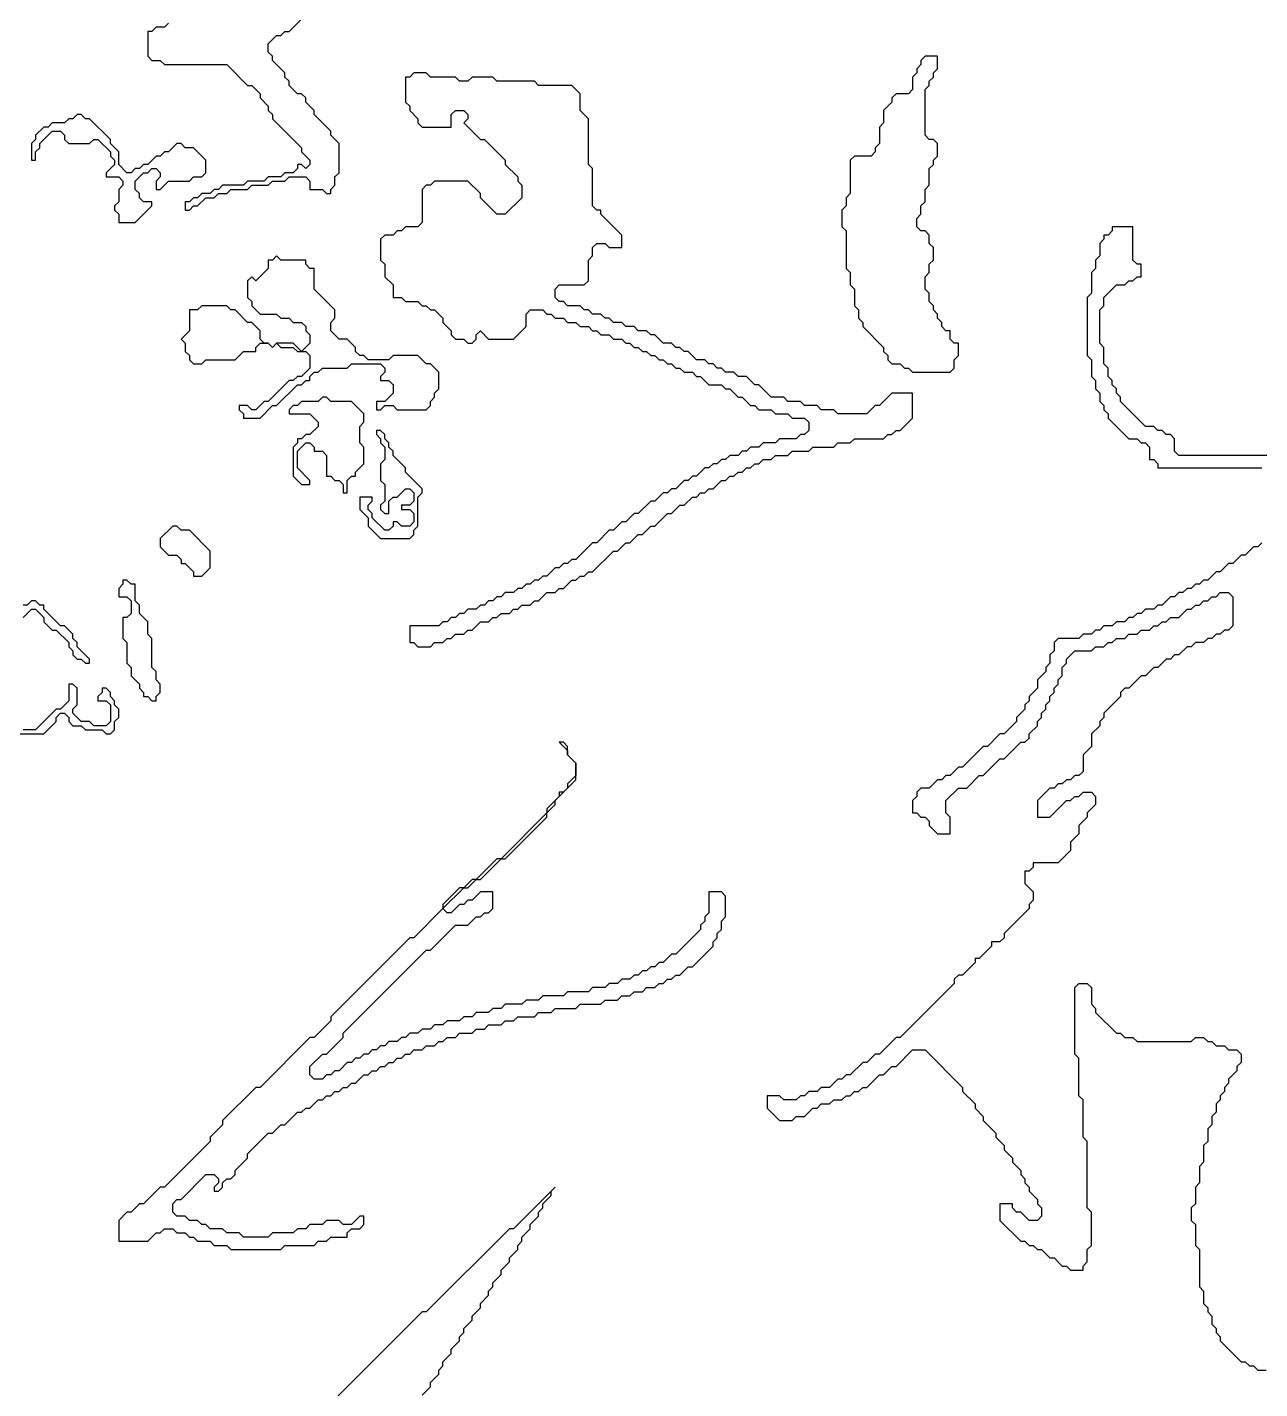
# Model space of a CAD drawing. Header units: metres. Extents: x 0 to 100, y 0 to 128.
# Drawn here: x 74.4 to 81.81, y 12.76 to 20.95 of the extents above; entities that cross this region are included whole.
import ezdxf

# ---------------------------------------------------------------- set-up
doc = ezdxf.new("R2010")
doc.units = ezdxf.units.M

msp = doc.modelspace()

# ---------------------------------------------------------------- linework, layer by layer
for points in [[(75.25, 20.975), (75.225, 20.95), (75.175, 20.95), (75.15, 20.925), (75.125, 20.925), (75.125, 20.775), (75.15, 20.75), (75.2, 20.75), (75.225, 20.725), (75.6, 20.725), (75.725, 20.6), (75.75, 20.6), (75.8, 20.55), (75.8, 20.525), (75.85, 20.475), (75.85, 20.45), (75.875, 20.425), (75.875, 20.4), (76.05, 20.225), (76.05, 20.2), (76.1, 20.15), (76.1, 20.125), (76.075, 20.1), (76.05, 20.125), (76.025, 20.125), (76.025, 20.1), (76, 20.075), (75.95, 20.075), (75.925, 20.05), (75.85, 20.05), (75.825, 20.025), (75.725, 20.025), (75.7, 20), (75.575, 20), (75.55, 19.975), (75.525, 19.975), (75.5, 19.95), (75.45, 19.95), (75.425, 19.925), (75.4, 19.925), (75.375, 19.9), (75.35, 19.9), (75.35, 19.85), (75.375, 19.85), (75.4, 19.875), (75.425, 19.875), (75.475, 19.925), (75.525, 19.925), (75.55, 19.95), (75.6, 19.95), (75.625, 19.975), (75.725, 19.975), (75.75, 20), (75.85, 20), (75.875, 20.025), (75.95, 20.025), (75.975, 20.05), (76.075, 20.05), (76.1, 20.025), (76.1, 19.975), (76.175, 19.975), (76.2, 19.95), (76.225, 19.95), (76.225, 19.975), (76.25, 20), (76.25, 20.05), (76.275, 20.075), (76.275, 20.25), (76.225, 20.3), (76.225, 20.325), (76.125, 20.425), (76.125, 20.45), (76.075, 20.5), (76.075, 20.525), (76.05, 20.55), (76.025, 20.55), (75.975, 20.6), (75.975, 20.625), (75.95, 20.65), (75.95, 20.675), (75.875, 20.75), (75.875, 20.775), (75.85, 20.8), (75.85, 20.85), (75.9, 20.9), (75.925, 20.9), (75.95, 20.925), (75.975, 20.925), (76.075, 21.025)], [(81.9, 18.375), (81.325, 18.375), (81.3, 18.4), (81.3, 18.475), (81.275, 18.5), (81.25, 18.5), (81.225, 18.525), (81.2, 18.525), (81.175, 18.55), (81.125, 18.55), (80.975, 18.7), (80.975, 18.725), (80.95, 18.75), (80.95, 18.775), (80.925, 18.8), (80.925, 18.825), (80.9, 18.85), (80.9, 18.9), (80.875, 18.925), (80.875, 19.025), (80.85, 19.05), (80.85, 19.25), (80.875, 19.275), (80.875, 19.325), (80.95, 19.4), (81, 19.4), (81.025, 19.425), (81.05, 19.425), (81.075, 19.45), (81.1, 19.45), (81.1, 19.525), (81.075, 19.525), (81.05, 19.55), (81.05, 19.75), (80.925, 19.75), (80.925, 19.725), (80.9, 19.7), (80.875, 19.7), (80.875, 19.675), (80.85, 19.65), (80.85, 19.575), (80.825, 19.55), (80.825, 19.5), (80.8, 19.475), (80.8, 19.35), (80.775, 19.325), (80.775, 18.975), (80.8, 18.95), (80.8, 18.85), (80.825, 18.825), (80.825, 18.775), (80.85, 18.75), (80.85, 18.7), (80.875, 18.675), (80.875, 18.65), (80.9, 18.625), (80.9, 18.6), (81.025, 18.475), (81.075, 18.475), (81.1, 18.45), (81.125, 18.45), (81.15, 18.425), (81.15, 18.35), (81.175, 18.35), (81.2, 18.325), (81.2, 18.3), (81.825, 18.3)], [(81.825, 17.85), (81.8, 17.825), (81.775, 17.825), (81.725, 17.775), (81.7, 17.775), (81.65, 17.725), (81.625, 17.725), (81.575, 17.675), (81.55, 17.675), (81.5, 17.625), (81.475, 17.625), (81.45, 17.6), (81.425, 17.6), (81.4, 17.575), (81.375, 17.575), (81.35, 17.55), (81.325, 17.55), (81.3, 17.525), (81.275, 17.525), (81.225, 17.475), (81.2, 17.475), (81.175, 17.45), (81.125, 17.45), (81.1, 17.425), (81.075, 17.425), (81.05, 17.4), (81.025, 17.4), (81, 17.375), (80.95, 17.375), (80.925, 17.35), (80.875, 17.35), (80.85, 17.325), (80.825, 17.325), (80.8, 17.3), (80.75, 17.3), (80.725, 17.275), (80.6, 17.275), (80.575, 17.25), (80.575, 17.2), (80.55, 17.175), (80.55, 17.125), (80.525, 17.1), (80.525, 17.075), (80.475, 17.025), (80.475, 16.975), (80.425, 16.925), (80.425, 16.9), (80.4, 16.875), (80.4, 16.85), (80.35, 16.8), (80.35, 16.775), (80.275, 16.7), (80.25, 16.7), (80.175, 16.625), (80.15, 16.625), (80.025, 16.5), (80, 16.5), (79.95, 16.45), (79.925, 16.45), (79.9, 16.425), (79.875, 16.425), (79.825, 16.375), (79.775, 16.375), (79.75, 16.35), (79.75, 16.325), (79.725, 16.3), (79.725, 16.225), (79.75, 16.225), (79.775, 16.2), (79.8, 16.2), (79.825, 16.175), (79.825, 16.15), (79.875, 16.1), (79.95, 16.1), (79.95, 16.2), (79.925, 16.225), (79.925, 16.3), (80, 16.375), (80.05, 16.375), (80.125, 16.45), (80.15, 16.45), (80.25, 16.55), (80.275, 16.55), (80.375, 16.65), (80.4, 16.65), (80.425, 16.675), (80.425, 16.7), (80.475, 16.75), (80.475, 16.775), (80.5, 16.8), (80.5, 16.825), (80.525, 16.85), (80.525, 16.875), (80.55, 16.9), (80.55, 16.925), (80.575, 16.95), (80.575, 16.975), (80.6, 17), (80.6, 17.025), (80.625, 17.05), (80.625, 17.1), (80.65, 17.125), (80.65, 17.15), (80.7, 17.2), (80.8, 17.2), (80.825, 17.225), (80.875, 17.225), (80.9, 17.25), (80.925, 17.25), (80.95, 17.275), (81, 17.275), (81.025, 17.3), (81.075, 17.3), (81.1, 17.325), (81.15, 17.325), (81.175, 17.35), (81.2, 17.35), (81.225, 17.375), (81.25, 17.375), (81.275, 17.4), (81.325, 17.4), (81.375, 17.45), (81.4, 17.45), (81.425, 17.475), (81.45, 17.475), (81.475, 17.5), (81.5, 17.5), (81.525, 17.525), (81.55, 17.525), (81.575, 17.55), (81.625, 17.55), (81.65, 17.525), (81.65, 17.35), (81.625, 17.325), (81.6, 17.325), (81.575, 17.3), (81.55, 17.3), (81.525, 17.275), (81.5, 17.275), (81.475, 17.25), (81.425, 17.25), (81.4, 17.225), (81.375, 17.225), (81.325, 17.175), (81.3, 17.175), (81.275, 17.15), (81.25, 17.15), (81.2, 17.1), (81.175, 17.1), (81.125, 17.05), (81.1, 17.05), (81.025, 16.975), (81, 16.975), (80.975, 16.95), (80.975, 16.925), (80.875, 16.825), (80.875, 16.8), (80.85, 16.775), (80.85, 16.75), (80.8, 16.7), (80.8, 16.625), (80.75, 16.575), (80.75, 16.475), (80.725, 16.45), (80.7, 16.45), (80.675, 16.425), (80.65, 16.425), (80.625, 16.4), (80.6, 16.4), (80.575, 16.375), (80.55, 16.375), (80.475, 16.3), (80.475, 16.2), (80.55, 16.2), (80.65, 16.3), (80.675, 16.3), (80.7, 16.325), (80.725, 16.325), (80.75, 16.35), (80.8, 16.35), (80.825, 16.325), (80.825, 16.275), (80.775, 16.225), (80.775, 16.2), (80.725, 16.15), (80.725, 16.1), (80.675, 16.05), (80.675, 16), (80.6, 15.925), (80.45, 15.925), (80.45, 15.9), (80.425, 15.875), (80.4, 15.875), (80.4, 15.8), (80.45, 15.75), (80.45, 15.7), (80.425, 15.675), (80.425, 15.65), (80.275, 15.5), (80.275, 15.475), (80.25, 15.45), (80.2, 15.45), (80.2, 15.425), (80.125, 15.35), (80.1, 15.35), (80.1, 15.325), (80.025, 15.25), (80, 15.25), (79.975, 15.225), (79.975, 15.2), (79.65, 14.875), (79.625, 14.875), (79.525, 14.775), (79.5, 14.775), (79.45, 14.725), (79.425, 14.725), (79.35, 14.65), (79.325, 14.65), (79.3, 14.625), (79.275, 14.625), (79.225, 14.575), (79.175, 14.575), (79.15, 14.55), (79.1, 14.55), (79.075, 14.525), (79.05, 14.525), (79.025, 14.5), (78.95, 14.5), (78.925, 14.525), (78.85, 14.525), (78.85, 14.45), (78.925, 14.375), (79, 14.375), (79.025, 14.4), (79.075, 14.4), (79.125, 14.45), (79.15, 14.45), (79.175, 14.475), (79.225, 14.475), (79.25, 14.5), (79.3, 14.5), (79.325, 14.525), (79.35, 14.525), (79.375, 14.55), (79.4, 14.55), (79.425, 14.575), (79.45, 14.575), (79.525, 14.65), (79.55, 14.65), (79.6, 14.7), (79.625, 14.7), (79.725, 14.8), (79.8, 14.8), (80.025, 14.575), (80.025, 14.55), (80.1, 14.475), (80.1, 14.45), (80.15, 14.4), (80.15, 14.375), (80.225, 14.3), (80.225, 14.275), (80.275, 14.225), (80.275, 14.2), (80.325, 14.15), (80.325, 14.125), (80.375, 14.075), (80.375, 14.05), (80.4, 14.025), (80.4, 14), (80.425, 13.975), (80.425, 13.95), (80.475, 13.9), (80.475, 13.875), (80.5, 13.85), (80.5, 13.8), (80.475, 13.775), (80.425, 13.775), (80.375, 13.825), (80.35, 13.825), (80.325, 13.85), (80.325, 13.875), (80.25, 13.875), (80.25, 13.775), (80.375, 13.65), (80.4, 13.65), (80.425, 13.625), (80.45, 13.625), (80.475, 13.6), (80.5, 13.6), (80.55, 13.55), (80.575, 13.55), (80.625, 13.5), (80.65, 13.5), (80.675, 13.475), (80.75, 13.475), (80.75, 13.5), (80.775, 13.525), (80.775, 13.6), (80.8, 13.625), (80.8, 13.825), (80.775, 13.85), (80.775, 14.25), (80.75, 14.275), (80.75, 14.5), (80.725, 14.525), (80.725, 14.75), (80.7, 14.775), (80.7, 15.175), (80.725, 15.2), (80.775, 15.2), (80.8, 15.175), (80.8, 15.075), (80.825, 15.05), (80.825, 15.025), (80.95, 14.9), (80.975, 14.9), (81, 14.875), (81.05, 14.875), (81.075, 14.85), (81.4, 14.85), (81.425, 14.875), (81.475, 14.875), (81.5, 14.85), (81.525, 14.85), (81.55, 14.825), (81.6, 14.825), (81.625, 14.8), (81.675, 14.8), (81.7, 14.775), (81.7, 14.725), (81.675, 14.7), (81.675, 14.675), (81.625, 14.625), (81.625, 14.6), (81.6, 14.575), (81.6, 14.55), (81.575, 14.525), (81.575, 14.5), (81.55, 14.475), (81.55, 14.425), (81.525, 14.4), (81.525, 14.35), (81.5, 14.325), (81.5, 14.25), (81.475, 14.225), (81.475, 14.125), (81.45, 14.1), (81.45, 14), (81.425, 13.975), (81.425, 13.875), (81.4, 13.85), (81.4, 13.775), (81.425, 13.75), (81.425, 13.625), (81.45, 13.6), (81.45, 13.375), (81.475, 13.35), (81.475, 13.275), (81.5, 13.25), (81.5, 13.225), (81.525, 13.2), (81.525, 13.15), (81.55, 13.125), (81.55, 13.1), (81.575, 13.075), (81.575, 13.05), (81.7, 12.925), (81.725, 12.925), (81.75, 12.9), (81.775, 12.9), (81.8, 12.875), (81.85, 12.875)], [(74.375, 17.4), (74.425, 17.45), (74.45, 17.45), (74.5, 17.4), (74.5, 17.375), (74.55, 17.325), (74.575, 17.325), (74.65, 17.25), (74.65, 17.225), (74.675, 17.2), (74.675, 17.175), (74.7, 17.15), (74.725, 17.15), (74.75, 17.125), (74.775, 17.125), (74.775, 17.15), (74.7, 17.225), (74.7, 17.25), (74.675, 17.275), (74.675, 17.3), (74.625, 17.35), (74.6, 17.35), (74.5, 17.45), (74.5, 17.475), (74.475, 17.475), (74.45, 17.5), (74.425, 17.5), (74.4, 17.475), (74.375, 17.475)], [(74.35, 16.7), (74.5, 16.7), (74.575, 16.775), (74.575, 16.8), (74.6, 16.825), (74.625, 16.825), (74.65, 16.8), (74.65, 16.775), (74.675, 16.75), (74.725, 16.75), (74.75, 16.725), (74.85, 16.725), (74.875, 16.7), (74.9, 16.7), (74.925, 16.725), (74.925, 16.775), (74.95, 16.8), (74.95, 16.85), (74.925, 16.875), (74.925, 16.9), (74.9, 16.925), (74.9, 16.95), (74.875, 16.975), (74.85, 16.975), (74.85, 16.95), (74.825, 16.925), (74.825, 16.9), (74.875, 16.9), (74.9, 16.875), (74.9, 16.775), (74.875, 16.75), (74.8, 16.75), (74.775, 16.775), (74.725, 16.775), (74.675, 16.825), (74.675, 16.85), (74.7, 16.875), (74.7, 16.975), (74.675, 17), (74.65, 17), (74.65, 16.9), (74.6, 16.85), (74.575, 16.85), (74.45, 16.725), (74.375, 16.725)], [(76.775, 12.725), (76.825, 12.775), (76.825, 12.8), (76.875, 12.85), (76.875, 12.875), (76.9, 12.9), (76.9, 12.925), (76.95, 12.975), (76.95, 13), (77, 13.05), (77, 13.075), (77.025, 13.1), (77.025, 13.125), (77.075, 13.175), (77.075, 13.2), (77.125, 13.25), (77.125, 13.275), (77.175, 13.325), (77.175, 13.35), (77.2, 13.375), (77.2, 13.4), (77.25, 13.45), (77.25, 13.475), (77.3, 13.525), (77.3, 13.55), (77.35, 13.6), (77.35, 13.625), (77.375, 13.65), (77.375, 13.675), (77.425, 13.725), (77.425, 13.75), (77.475, 13.8), (77.475, 13.825), (77.5, 13.85), (77.5, 13.875), (77.55, 13.925), (77.55, 13.95), (77.575, 13.975), (77.325, 13.725), (77.3, 13.725), (76.8, 13.225), (76.775, 13.225), (76.25, 12.7)]]:
    msp.add_lwpolyline(points)
for points in [[(79.8, 20.775), (79.775, 20.75), (79.775, 20.725), (79.75, 20.7), (79.75, 20.675), (79.725, 20.65), (79.725, 20.575), (79.7, 20.55), (79.625, 20.55), (79.6, 20.525), (79.6, 20.5), (79.55, 20.45), (79.55, 20.375), (79.525, 20.35), (79.525, 20.25), (79.5, 20.225), (79.5, 20.2), (79.475, 20.175), (79.375, 20.175), (79.35, 20.15), (79.35, 19.95), (79.325, 19.925), (79.325, 19.875), (79.3, 19.85), (79.3, 19.75), (79.325, 19.725), (79.325, 19.5), (79.35, 19.475), (79.35, 19.4), (79.375, 19.375), (79.375, 19.275), (79.4, 19.25), (79.4, 19.2), (79.425, 19.175), (79.425, 19.15), (79.55, 19.025), (79.55, 19), (79.575, 18.975), (79.575, 18.95), (79.6, 18.925), (79.65, 18.925), (79.675, 18.9), (79.7, 18.9), (79.725, 18.875), (79.95, 18.875), (79.975, 18.9), (79.975, 18.95), (80, 18.975), (80, 19.05), (79.975, 19.05), (79.95, 19.075), (79.95, 19.125), (79.925, 19.125), (79.9, 19.15), (79.9, 19.175), (79.875, 19.2), (79.875, 19.225), (79.85, 19.25), (79.85, 19.275), (79.825, 19.3), (79.825, 19.35), (79.8, 19.375), (79.8, 19.45), (79.825, 19.475), (79.825, 19.525), (79.85, 19.55), (79.85, 19.625), (79.825, 19.65), (79.825, 19.7), (79.8, 19.725), (79.775, 19.725), (79.75, 19.75), (79.75, 19.8), (79.775, 19.825), (79.775, 19.875), (79.8, 19.9), (79.8, 19.975), (79.825, 20), (79.825, 20.1), (79.85, 20.125), (79.85, 20.15), (79.875, 20.175), (79.875, 20.25), (79.85, 20.275), (79.825, 20.275), (79.8, 20.3), (79.8, 20.575), (79.825, 20.6), (79.825, 20.625), (79.85, 20.65), (79.85, 20.675), (79.875, 20.7), (79.875, 20.775)], [(76.725, 20.675), (76.7, 20.65), (76.675, 20.65), (76.675, 20.5), (76.7, 20.475), (76.7, 20.45), (76.75, 20.4), (76.75, 20.375), (76.775, 20.35), (76.95, 20.35), (76.95, 20.425), (76.975, 20.45), (77.025, 20.45), (77.05, 20.425), (77.05, 20.4), (77.025, 20.375), (77.125, 20.275), (77.15, 20.275), (77.275, 20.15), (77.275, 20.125), (77.35, 20.05), (77.35, 20.025), (77.375, 20), (77.375, 19.925), (77.275, 19.825), (77.225, 19.825), (77.125, 19.925), (77.125, 19.95), (77.05, 20.025), (76.85, 20.025), (76.825, 20), (76.8, 20), (76.775, 19.975), (76.775, 19.775), (76.75, 19.75), (76.675, 19.75), (76.65, 19.725), (76.625, 19.725), (76.6, 19.7), (76.55, 19.7), (76.525, 19.675), (76.525, 19.55), (76.55, 19.525), (76.55, 19.45), (76.6, 19.4), (76.6, 19.325), (76.65, 19.325), (76.675, 19.3), (76.75, 19.3), (76.775, 19.275), (76.8, 19.275), (76.825, 19.25), (76.85, 19.25), (76.9, 19.2), (76.9, 19.175), (76.95, 19.125), (76.95, 19.1), (76.975, 19.075), (77.025, 19.075), (77.05, 19.05), (77.075, 19.05), (77.1, 19.075), (77.1, 19.1), (77.125, 19.125), (77.175, 19.075), (77.325, 19.075), (77.4, 19.15), (77.4, 19.225), (77.425, 19.25), (77.5, 19.25), (77.525, 19.225), (77.55, 19.225), (77.575, 19.2), (77.625, 19.2), (77.65, 19.175), (77.7, 19.175), (77.725, 19.15), (77.775, 19.15), (77.8, 19.125), (77.825, 19.125), (77.85, 19.1), (77.9, 19.1), (77.925, 19.075), (77.975, 19.075), (78, 19.05), (78.025, 19.05), (78.05, 19.025), (78.075, 19.025), (78.1, 19), (78.125, 19), (78.15, 18.975), (78.175, 18.975), (78.2, 18.95), (78.225, 18.95), (78.25, 18.925), (78.275, 18.925), (78.3, 18.9), (78.325, 18.9), (78.35, 18.875), (78.4, 18.875), (78.425, 18.85), (78.45, 18.85), (78.5, 18.8), (78.575, 18.8), (78.6, 18.775), (78.625, 18.775), (78.675, 18.725), (78.7, 18.725), (78.75, 18.675), (78.775, 18.675), (78.8, 18.65), (78.875, 18.65), (78.9, 18.625), (78.975, 18.625), (79, 18.6), (79.075, 18.6), (79.1, 18.575), (79.1, 18.525), (79.075, 18.5), (79.05, 18.5), (79.025, 18.475), (78.925, 18.475), (78.9, 18.45), (78.825, 18.45), (78.8, 18.425), (78.75, 18.425), (78.725, 18.4), (78.7, 18.4), (78.675, 18.375), (78.625, 18.375), (78.6, 18.35), (78.575, 18.35), (78.55, 18.325), (78.525, 18.325), (78.5, 18.3), (78.475, 18.3), (78.425, 18.25), (78.4, 18.25), (78.375, 18.225), (78.35, 18.225), (78.3, 18.175), (78.275, 18.175), (78.25, 18.15), (78.225, 18.15), (78.175, 18.1), (78.15, 18.1), (78.075, 18.025), (78.05, 18.025), (78, 17.975), (77.975, 17.975), (77.925, 17.925), (77.9, 17.925), (77.825, 17.85), (77.8, 17.85), (77.7, 17.75), (77.675, 17.75), (77.65, 17.725), (77.625, 17.725), (77.6, 17.7), (77.575, 17.7), (77.525, 17.65), (77.5, 17.65), (77.475, 17.625), (77.45, 17.625), (77.425, 17.6), (77.4, 17.6), (77.375, 17.575), (77.35, 17.575), (77.325, 17.55), (77.275, 17.55), (77.25, 17.525), (77.225, 17.525), (77.2, 17.5), (77.175, 17.5), (77.15, 17.475), (77.125, 17.475), (77.1, 17.45), (77.05, 17.45), (77.025, 17.425), (77, 17.425), (76.975, 17.4), (76.95, 17.4), (76.925, 17.375), (76.9, 17.375), (76.875, 17.35), (76.7, 17.35), (76.7, 17.25), (76.725, 17.25), (76.75, 17.225), (76.825, 17.225), (76.85, 17.25), (76.9, 17.25), (76.925, 17.275), (76.95, 17.275), (76.975, 17.3), (77.025, 17.3), (77.05, 17.325), (77.075, 17.325), (77.125, 17.375), (77.175, 17.375), (77.2, 17.4), (77.225, 17.4), (77.25, 17.425), (77.3, 17.425), (77.325, 17.45), (77.35, 17.45), (77.375, 17.475), (77.425, 17.475), (77.45, 17.5), (77.475, 17.5), (77.525, 17.55), (77.575, 17.55), (77.6, 17.575), (77.625, 17.575), (77.675, 17.625), (77.7, 17.625), (77.725, 17.65), (77.75, 17.65), (77.775, 17.675), (77.8, 17.675), (77.925, 17.8), (77.95, 17.8), (78, 17.85), (78.025, 17.85), (78.075, 17.9), (78.1, 17.9), (78.15, 17.95), (78.175, 17.95), (78.25, 18.025), (78.275, 18.025), (78.325, 18.075), (78.35, 18.075), (78.4, 18.125), (78.425, 18.125), (78.45, 18.15), (78.475, 18.15), (78.5, 18.175), (78.525, 18.175), (78.575, 18.225), (78.6, 18.225), (78.625, 18.25), (78.65, 18.25), (78.675, 18.275), (78.7, 18.275), (78.725, 18.3), (78.75, 18.3), (78.775, 18.325), (78.8, 18.325), (78.825, 18.35), (78.875, 18.35), (78.9, 18.375), (78.975, 18.375), (79, 18.4), (79.1, 18.4), (79.125, 18.425), (79.25, 18.425), (79.275, 18.45), (79.35, 18.45), (79.375, 18.475), (79.55, 18.475), (79.575, 18.5), (79.6, 18.5), (79.625, 18.525), (79.65, 18.525), (79.725, 18.6), (79.725, 18.75), (79.6, 18.75), (79.525, 18.675), (79.5, 18.675), (79.45, 18.625), (79.275, 18.625), (79.25, 18.65), (79.175, 18.65), (79.15, 18.675), (79.075, 18.675), (79.05, 18.7), (78.975, 18.7), (78.95, 18.725), (78.875, 18.725), (78.8, 18.8), (78.775, 18.8), (78.725, 18.85), (78.675, 18.85), (78.65, 18.875), (78.6, 18.875), (78.575, 18.9), (78.55, 18.9), (78.525, 18.925), (78.5, 18.925), (78.475, 18.95), (78.425, 18.95), (78.375, 19), (78.35, 19), (78.325, 19.025), (78.3, 19.025), (78.275, 19.05), (78.225, 19.05), (78.175, 19.1), (78.15, 19.1), (78.125, 19.125), (78.075, 19.125), (78.05, 19.15), (78, 19.15), (77.975, 19.175), (77.925, 19.175), (77.9, 19.2), (77.875, 19.2), (77.85, 19.225), (77.8, 19.225), (77.775, 19.25), (77.75, 19.25), (77.725, 19.275), (77.65, 19.275), (77.625, 19.3), (77.6, 19.3), (77.575, 19.325), (77.575, 19.375), (77.6, 19.4), (77.75, 19.4), (77.775, 19.425), (77.775, 19.55), (77.8, 19.575), (77.8, 19.625), (77.825, 19.65), (77.875, 19.65), (77.9, 19.625), (77.975, 19.625), (77.975, 19.7), (77.85, 19.825), (77.85, 19.85), (77.825, 19.85), (77.8, 19.875), (77.8, 20.1), (77.775, 20.125), (77.775, 20.4), (77.725, 20.45), (77.725, 20.55), (77.675, 20.6), (77.475, 20.6), (77.45, 20.625), (77.225, 20.625), (77.2, 20.65), (77.075, 20.65), (77.05, 20.625), (77, 20.625), (76.975, 20.65), (76.825, 20.65), (76.8, 20.675)], [(74.7, 20.425), (74.675, 20.4), (74.65, 20.4), (74.625, 20.375), (74.55, 20.375), (74.525, 20.35), (74.5, 20.35), (74.45, 20.3), (74.45, 20.275), (74.425, 20.25), (74.425, 20.15), (74.45, 20.15), (74.45, 20.2), (74.475, 20.225), (74.475, 20.25), (74.55, 20.325), (74.6, 20.325), (74.625, 20.3), (74.625, 20.275), (74.65, 20.25), (74.775, 20.25), (74.8, 20.275), (74.825, 20.275), (74.9, 20.2), (74.9, 20.175), (74.925, 20.15), (74.925, 20.125), (74.875, 20.075), (74.875, 20.05), (74.95, 20.05), (74.975, 20.025), (74.975, 20), (74.95, 19.975), (74.95, 19.9), (74.925, 19.875), (74.925, 19.85), (74.95, 19.825), (74.95, 19.775), (75.05, 19.775), (75.15, 19.875), (75.15, 19.9), (75.1, 19.9), (75.075, 19.925), (75.075, 19.95), (75.05, 19.975), (75.05, 20.025), (75.1, 20.075), (75.125, 20.075), (75.15, 20.1), (75.175, 20.1), (75.2, 20.075), (75.2, 20.05), (75.175, 20.025), (75.175, 19.975), (75.2, 19.975), (75.25, 20.025), (75.375, 20.025), (75.4, 20.05), (75.45, 20.05), (75.475, 20.075), (75.475, 20.15), (75.4, 20.225), (75.35, 20.225), (75.325, 20.25), (75.3, 20.25), (75.25, 20.2), (75.225, 20.2), (75.2, 20.175), (75.175, 20.175), (75.125, 20.125), (75.1, 20.125), (75.075, 20.1), (75.05, 20.1), (75.025, 20.075), (75, 20.075), (74.95, 20.125), (74.95, 20.2), (74.9, 20.25), (74.9, 20.275), (74.775, 20.4), (74.75, 20.4), (74.725, 20.425)], [(75.9, 19.575), (75.875, 19.55), (75.85, 19.55), (75.85, 19.5), (75.775, 19.425), (75.75, 19.45), (75.725, 19.425), (75.725, 19.325), (75.75, 19.3), (75.75, 19.275), (75.8, 19.225), (75.9, 19.225), (75.925, 19.2), (75.975, 19.2), (76, 19.175), (76.05, 19.175), (76.075, 19.15), (76.075, 19.125), (76.1, 19.1), (76.1, 19.05), (76.05, 19), (76, 19.05), (75.9, 19.05), (75.875, 19.025), (75.85, 19.05), (75.825, 19.05), (75.8, 19.075), (75.8, 19.125), (75.75, 19.175), (75.725, 19.175), (75.65, 19.25), (75.625, 19.25), (75.6, 19.275), (75.45, 19.275), (75.425, 19.25), (75.375, 19.25), (75.375, 19.125), (75.325, 19.075), (75.35, 19.05), (75.35, 19), (75.375, 18.975), (75.375, 18.95), (75.4, 18.925), (75.45, 18.925), (75.475, 18.95), (75.65, 18.95), (75.7, 19), (75.775, 19), (75.775, 19.025), (75.8, 19.05), (75.85, 19.05), (75.875, 19.025), (75.9, 19.05), (75.925, 19.025), (76, 19.025), (76.025, 19), (76.075, 19), (76.1, 18.975), (76.1, 18.9), (76.05, 18.85), (76.025, 18.85), (76, 18.825), (75.975, 18.825), (75.85, 18.7), (75.825, 18.7), (75.775, 18.65), (75.75, 18.65), (75.725, 18.675), (75.675, 18.675), (75.675, 18.65), (75.7, 18.625), (75.7, 18.6), (75.8, 18.6), (75.875, 18.675), (75.9, 18.675), (76.025, 18.8), (76.05, 18.8), (76.075, 18.825), (76.1, 18.825), (76.1, 18.85), (76.125, 18.875), (76.15, 18.875), (76.175, 18.9), (76.325, 18.9), (76.35, 18.925), (76.525, 18.925), (76.55, 18.9), (76.55, 18.875), (76.525, 18.85), (76.525, 18.825), (76.575, 18.825), (76.6, 18.8), (76.6, 18.75), (76.55, 18.7), (76.5, 18.7), (76.5, 18.65), (76.525, 18.65), (76.55, 18.675), (76.6, 18.675), (76.625, 18.65), (76.8, 18.65), (76.825, 18.675), (76.825, 18.7), (76.85, 18.725), (76.85, 18.75), (76.875, 18.775), (76.875, 18.875), (76.825, 18.925), (76.8, 18.925), (76.75, 18.975), (76.6, 18.975), (76.575, 18.95), (76.45, 18.95), (76.425, 18.975), (76.4, 18.975), (76.375, 19), (76.375, 19.025), (76.325, 19.075), (76.275, 19.075), (76.225, 19.125), (76.225, 19.175), (76.25, 19.2), (76.25, 19.25), (76.125, 19.375), (76.125, 19.5), (76.1, 19.5), (76.075, 19.525), (76.075, 19.55), (75.925, 19.55)], [(76.175, 18.725), (76.15, 18.7), (76.05, 18.7), (76.025, 18.675), (76, 18.675), (75.975, 18.65), (75.975, 18.625), (76.1, 18.625), (76.15, 18.575), (76.15, 18.55), (76.1, 18.5), (76.075, 18.5), (76.05, 18.475), (76.025, 18.475), (76.025, 18.45), (76, 18.425), (76, 18.25), (76.05, 18.2), (76.1, 18.2), (76.1, 18.225), (76.025, 18.3), (76.025, 18.4), (76.075, 18.45), (76.1, 18.45), (76.125, 18.425), (76.125, 18.4), (76.175, 18.4), (76.2, 18.375), (76.2, 18.25), (76.225, 18.25), (76.25, 18.225), (76.275, 18.225), (76.3, 18.2), (76.3, 18.15), (76.325, 18.15), (76.325, 18.225), (76.35, 18.25), (76.375, 18.25), (76.375, 18.275), (76.425, 18.325), (76.425, 18.425), (76.4, 18.45), (76.4, 18.55), (76.425, 18.575), (76.425, 18.625), (76.35, 18.7), (76.225, 18.7), (76.2, 18.725)], [(76.5, 18.525), (76.5, 18.5), (76.525, 18.475), (76.525, 18.45), (76.55, 18.425), (76.55, 18.35), (76.525, 18.325), (76.525, 18.225), (76.55, 18.2), (76.55, 18.1), (76.525, 18.075), (76.525, 18.05), (76.55, 18.025), (76.575, 18.025), (76.575, 18.1), (76.6, 18.125), (76.625, 18.125), (76.675, 18.175), (76.7, 18.175), (76.725, 18.15), (76.725, 18.1), (76.7, 18.075), (76.65, 18.075), (76.65, 18.05), (76.7, 18.05), (76.725, 18.025), (76.725, 17.975), (76.7, 17.95), (76.65, 17.95), (76.625, 17.975), (76.6, 17.975), (76.6, 17.95), (76.575, 17.925), (76.55, 17.925), (76.475, 18), (76.475, 18.025), (76.45, 18.05), (76.45, 18.075), (76.475, 18.1), (76.475, 18.125), (76.4, 18.125), (76.4, 18.05), (76.45, 18), (76.45, 17.95), (76.525, 17.875), (76.7, 17.875), (76.725, 17.9), (76.725, 17.925), (76.75, 17.95), (76.75, 18.125), (76.775, 18.15), (76.775, 18.175), (76.675, 18.275), (76.675, 18.3), (76.6, 18.375), (76.6, 18.4), (76.575, 18.425), (76.575, 18.45), (76.55, 18.475), (76.55, 18.5), (76.525, 18.525)], [(75.275, 17.95), (75.2, 17.875), (75.2, 17.825), (75.25, 17.775), (75.3, 17.775), (75.325, 17.75), (75.325, 17.725), (75.35, 17.725), (75.4, 17.675), (75.4, 17.65), (75.45, 17.65), (75.5, 17.7), (75.5, 17.8), (75.375, 17.925), (75.325, 17.925), (75.3, 17.95)], [(74.975, 17.625), (74.975, 17.6), (74.95, 17.575), (74.95, 17.525), (75, 17.525), (75.025, 17.5), (75.025, 17.425), (75, 17.4), (74.975, 17.4), (74.975, 17.275), (75, 17.25), (75, 17.125), (75.025, 17.1), (75.025, 17.05), (75.075, 17), (75.075, 16.975), (75.1, 16.95), (75.1, 16.925), (75.125, 16.925), (75.15, 16.9), (75.175, 16.9), (75.175, 16.925), (75.2, 16.95), (75.2, 17), (75.175, 17.025), (75.175, 17.075), (75.15, 17.1), (75.15, 17.275), (75.125, 17.3), (75.125, 17.375), (75.075, 17.425), (75.075, 17.475), (75.05, 17.5), (75.05, 17.6), (75.025, 17.6), (75, 17.625)], [(77.6, 16.65), (77.65, 16.6), (77.65, 16.575), (77.7, 16.525), (77.7, 16.45), (77.65, 16.4), (77.65, 16.375), (77.625, 16.35), (77.6, 16.35), (77.6, 16.325), (77.525, 16.25), (77.525, 16.225), (77.25, 15.95), (77.225, 15.95), (77.1, 15.825), (77.075, 15.825), (77.025, 15.775), (77, 15.775), (76.9, 15.675), (76.9, 15.65), (76.725, 15.475), (76.7, 15.475), (76.225, 15), (76.225, 14.975), (76.125, 14.875), (76.1, 14.875), (75.8, 14.575), (75.775, 14.575), (75.575, 14.375), (75.575, 14.35), (75.5, 14.275), (75.5, 14.25), (75.225, 13.975), (75.2, 13.975), (75.1, 13.875), (75.075, 13.875), (75.025, 13.825), (75, 13.825), (74.95, 13.775), (74.95, 13.65), (75.125, 13.65), (75.175, 13.7), (75.2, 13.7), (75.225, 13.725), (75.275, 13.725), (75.3, 13.7), (75.35, 13.7), (75.375, 13.675), (75.4, 13.675), (75.425, 13.65), (75.5, 13.65), (75.525, 13.625), (75.6, 13.625), (75.625, 13.6), (75.925, 13.6), (75.95, 13.625), (76.125, 13.625), (76.15, 13.65), (76.2, 13.65), (76.225, 13.675), (76.325, 13.675), (76.325, 13.7), (76.35, 13.725), (76.4, 13.725), (76.425, 13.75), (76.425, 13.8), (76.4, 13.8), (76.35, 13.75), (76.3, 13.75), (76.275, 13.775), (76.2, 13.775), (76.175, 13.75), (76.1, 13.75), (76.075, 13.725), (76.025, 13.725), (76, 13.7), (75.875, 13.7), (75.85, 13.675), (75.7, 13.675), (75.675, 13.7), (75.6, 13.7), (75.575, 13.725), (75.5, 13.725), (75.475, 13.75), (75.45, 13.75), (75.425, 13.775), (75.375, 13.775), (75.35, 13.8), (75.3, 13.8), (75.275, 13.825), (75.275, 13.875), (75.3, 13.9), (75.325, 13.9), (75.475, 14.05), (75.525, 14.05), (75.55, 14.025), (75.55, 14), (75.525, 13.975), (75.525, 13.95), (75.55, 13.95), (75.575, 13.975), (75.575, 14), (75.6, 14.025), (75.625, 14.025), (75.65, 14.05), (75.65, 14.075), (75.725, 14.15), (75.725, 14.175), (75.85, 14.3), (75.875, 14.3), (75.925, 14.35), (75.95, 14.35), (76.025, 14.425), (76.05, 14.425), (76.075, 14.45), (76.1, 14.45), (76.15, 14.5), (76.175, 14.5), (76.2, 14.525), (76.225, 14.525), (76.25, 14.55), (76.275, 14.55), (76.3, 14.575), (76.325, 14.575), (76.35, 14.6), (76.375, 14.6), (76.425, 14.65), (76.45, 14.65), (76.475, 14.675), (76.5, 14.675), (76.525, 14.7), (76.55, 14.7), (76.575, 14.725), (76.6, 14.725), (76.625, 14.75), (76.65, 14.75), (76.675, 14.775), (76.7, 14.775), (76.725, 14.8), (76.775, 14.8), (76.8, 14.825), (76.85, 14.825), (76.875, 14.85), (76.9, 14.85), (76.925, 14.875), (76.975, 14.875), (77, 14.9), (77.075, 14.9), (77.1, 14.925), (77.15, 14.925), (77.175, 14.95), (77.25, 14.95), (77.275, 14.975), (77.325, 14.975), (77.35, 15), (77.45, 15), (77.475, 15.025), (77.55, 15.025), (77.575, 15.05), (77.7, 15.05), (77.725, 15.075), (77.85, 15.075), (77.875, 15.1), (77.95, 15.1), (77.975, 15.125), (78.025, 15.125), (78.05, 15.15), (78.1, 15.15), (78.125, 15.175), (78.175, 15.175), (78.2, 15.2), (78.225, 15.2), (78.25, 15.225), (78.275, 15.225), (78.3, 15.25), (78.325, 15.25), (78.375, 15.3), (78.4, 15.3), (78.525, 15.425), (78.525, 15.45), (78.55, 15.475), (78.55, 15.5), (78.575, 15.525), (78.575, 15.575), (78.6, 15.6), (78.6, 15.725), (78.575, 15.75), (78.5, 15.75), (78.5, 15.625), (78.475, 15.6), (78.475, 15.575), (78.45, 15.55), (78.45, 15.525), (78.3, 15.375), (78.275, 15.375), (78.225, 15.325), (78.2, 15.325), (78.175, 15.3), (78.15, 15.3), (78.125, 15.275), (78.1, 15.275), (78.075, 15.25), (78.05, 15.25), (78.025, 15.225), (77.975, 15.225), (77.95, 15.2), (77.9, 15.2), (77.875, 15.175), (77.8, 15.175), (77.775, 15.15), (77.65, 15.15), (77.625, 15.125), (77.5, 15.125), (77.475, 15.1), (77.4, 15.1), (77.375, 15.075), (77.275, 15.075), (77.25, 15.05), (77.2, 15.05), (77.175, 15.025), (77.1, 15.025), (77.075, 15), (77.025, 15), (77, 14.975), (76.925, 14.975), (76.9, 14.95), (76.85, 14.95), (76.825, 14.925), (76.775, 14.925), (76.75, 14.9), (76.7, 14.9), (76.675, 14.875), (76.65, 14.875), (76.625, 14.85), (76.575, 14.85), (76.55, 14.825), (76.525, 14.825), (76.5, 14.8), (76.475, 14.8), (76.45, 14.775), (76.425, 14.775), (76.4, 14.75), (76.375, 14.75), (76.35, 14.725), (76.325, 14.725), (76.275, 14.675), (76.25, 14.675), (76.225, 14.65), (76.2, 14.65), (76.175, 14.625), (76.125, 14.625), (76.1, 14.65), (76.1, 14.7), (76.175, 14.775), (76.2, 14.775), (76.3, 14.875), (76.3, 14.9), (76.8, 15.4), (76.825, 15.4), (76.975, 15.55), (77.05, 15.55), (77.1, 15.6), (77.125, 15.6), (77.15, 15.625), (77.175, 15.625), (77.2, 15.65), (77.2, 15.75), (77.125, 15.75), (77.075, 15.7), (77.05, 15.7), (77.025, 15.675), (77, 15.675), (76.95, 15.625), (76.925, 15.625), (76.9, 15.65), (77.025, 15.775), (77.05, 15.775), (77.1, 15.825), (77.125, 15.825), (77.25, 15.95), (77.275, 15.95), (77.525, 16.2), (77.525, 16.225), (77.575, 16.275), (77.575, 16.3), (77.7, 16.425), (77.7, 16.525), (77.65, 16.575), (77.65, 16.625), (77.625, 16.65)]]:
    msp.add_lwpolyline(points, close=True)

doc.saveas('drawing.dxf')
